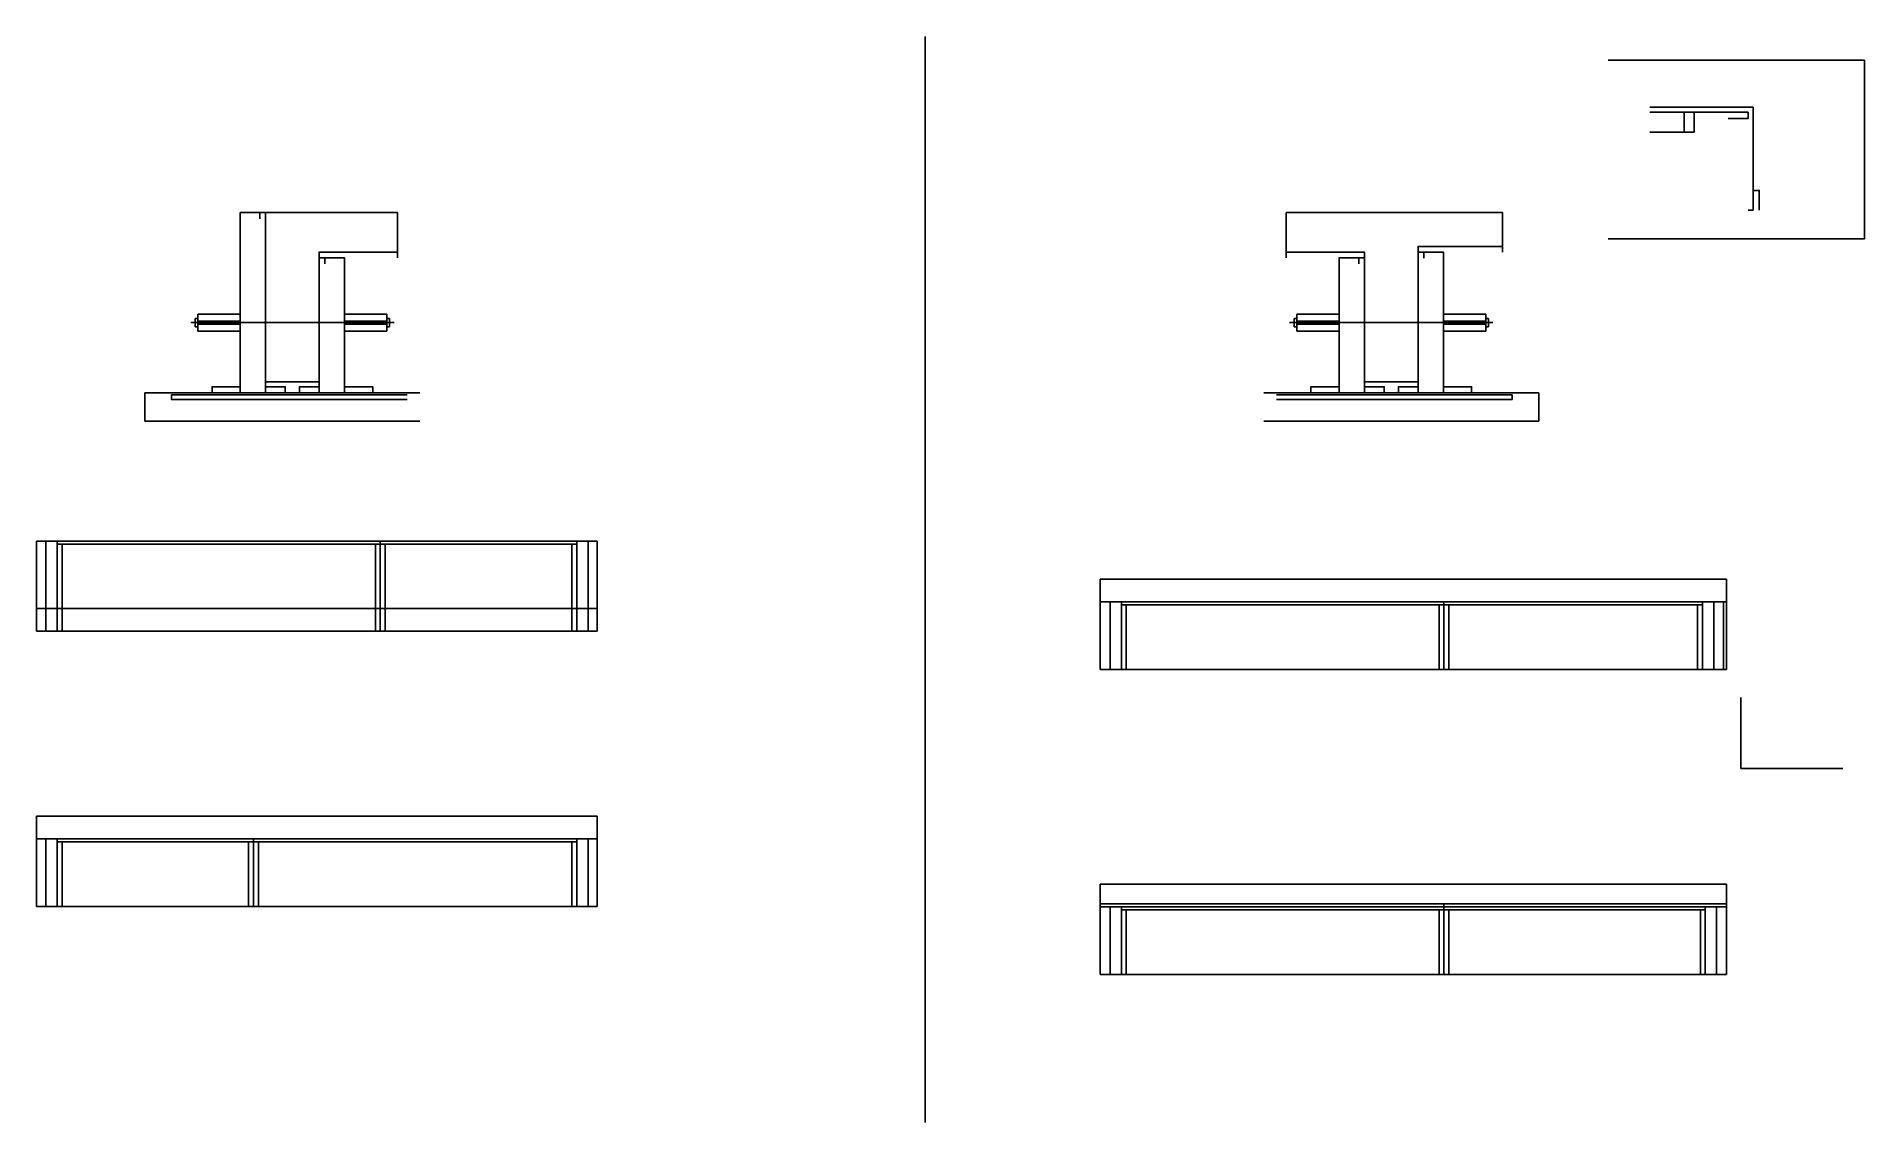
# Model space of a CAD drawing. Header units: metres. Extents: x 7606 to 8903, y 6204 to 6975.
import ezdxf

# ---------------------------------------------------------------- set-up
doc = ezdxf.new("R2010")
doc.units = ezdxf.units.M
for name, color, linetype in [('barrote', 7, 'Continuous'), ('CONCRETO', 7, 'Continuous'), ('COTA', 7, 'Continuous'), ('Cotas', 7, 'Continuous'), ('Madeira', 7, 'Continuous'), ('NOMENCLATURA', 7, 'Continuous'), ('Painéis', 7, 'Continuous'), ('SARR_2.2x7', 7, 'Continuous'), ('SARR_3.5x7', 7, 'Continuous'), ('SCO-___-LAJ', 7, 'Continuous'), ('TENSOR', 7, 'Continuous')]:
    doc.layers.add(name, color=color, linetype=linetype)

msp = doc.modelspace()

# ---------------------------------------------------------------- linework, layer by layer
at = {"color": 7, "lineweight": 25}
for p, q in [((7718.5, 6775), (7718.5, 6769)), ((7720.5, 6775), (7718.5, 6775)), ((7720.5, 6778), (7720.5, 6766)), ((7720.5, 6778), (7750.5, 6778)), ((7750.5, 6773), (7720.5, 6773)), ((7854.5, 6778), (7824.5, 6778)), ((7824.5, 6773), (7854.5, 6773)), ((7854.5, 6778), (7854.5, 6766)), ((7856.5, 6775), (7854.5, 6775)), ((7856.5, 6775), (7856.5, 6769)), ((8498.5, 6775), (8498.5, 6769)), ((8498.5, 6775), (8500.5, 6775)), ((8500.5, 6778), (8500.5, 6766)), ((8500.5, 6778), (8530.5, 6778)), ((8530.5, 6773), (8500.5, 6773)), ((8634.5, 6778), (8604.5, 6778)), ((8604.5, 6773), (8634.5, 6773)), ((8634.5, 6778), (8634.5, 6766)), ((8634.5, 6775), (8636.5, 6775)), ((8636.5, 6775), (8636.5, 6769)), ((7720.5, 6769), (7718.5, 6769)), ((7750.5, 6771), (7720.5, 6771)), ((7720.5, 6766), (7750.5, 6766)), ((7824.5, 6771), (7854.5, 6771)), ((7854.5, 6766), (7824.5, 6766)), ((7854.5, 6769), (7856.5, 6769)), ((8500.5, 6769), (8498.5, 6769)), ((8530.5, 6771), (8500.5, 6771)), ((8500.5, 6766), (8530.5, 6766)), ((8604.5, 6771), (8634.5, 6771)), ((8634.5, 6766), (8604.5, 6766)), ((8634.5, 6769), (8636.5, 6769))]:
    msp.add_line(p, q, dxfattribs=at)
at = {"layer": 'barrote', "color": 7, "lineweight": 25}
for points in [[(7878, 6702.1), (7682.8, 6702.1), (7682.8, 6722.1), (7878, 6722.1)], [(8477, 6702.1), (8672.2, 6702.1), (8672.2, 6722.1), (8477, 6722.1)]]:
    msp.add_lwpolyline(points, dxfattribs=at)
at = {"layer": 'CONCRETO', "color": 7, "lineweight": 25}
for points in [[(7862.1, 6822.1), (7862.1, 6850.1), (7768.5, 6850.1), (7768.5, 6822.1), (7768.5, 6822.1), (7768.5, 6730.1), (7806.5, 6730.1), (7806.5, 6822.1)], [(8492.9, 6822.1), (8492.9, 6850.1), (8646.5, 6850.1), (8646.5, 6826.1), (8586.5, 6826.1), (8586.5, 6730.1), (8548.5, 6730.1), (8548.5, 6822.1)]]:
    msp.add_lwpolyline(points, dxfattribs=at)
at = {"layer": 'COTA', "color": 7, "lineweight": 25}
for p, q in [((8236.7, 6975.1), (8236.7, 6204.3)), ((8360.9, 6589.9), (8805.4, 6589.9)), ((8360.9, 6573.9), (8360.9, 6589.9)), ((8805.4, 6573.9), (8805.4, 6589.9)), ((7605.9, 6405.7), (7605.9, 6421.7)), ((7605.9, 6421.7), (8003.9, 6421.7)), ((8003.9, 6421.7), (8003.9, 6405.7)), ((8360.9, 6373.4), (8805.4, 6373.4)), ((8360.9, 6359.4), (8360.9, 6373.4)), ((8805.4, 6359.4), (8805.4, 6373.4))]:
    msp.add_line(p, q, dxfattribs=at)
at = {"layer": 'Cotas', "color": 7, "lineweight": 25}
msp.add_lwpolyline([(8721.4, 6958.3), (8903.3, 6958.3), (8903.3, 6831.4), (8721.4, 6831.4)], dxfattribs=at)
at = {"layer": 'Madeira', "color": 7, "lineweight": 25}
for points in [[(8782.4, 6921.3), (8782.4, 6907.3), (8750.9, 6907.3)], [(8782.4, 6907.3), (8782.4, 6921.3), (8775.4, 6921.3), (8775.4, 6907.3)], [(8806.7, 6921.3), (8820.7, 6921.3), (8820.7, 6916.9), (8806.7, 6916.9)], [(8824.3, 6851.9), (8824.3, 6865.9), (8828.7, 6865.9), (8828.7, 6851.9)], [(7764.5, 6845.7), (7764.5, 6850.1), (7750.5, 6850.1), (7750.5, 6845.7)], [(7764.5, 6850.1), (7750.5, 6850.1), (7750.5, 6722.1), (7764.5, 6722.1)], [(7810.5, 6813.7), (7810.5, 6818.1), (7824.5, 6818.1), (7824.5, 6813.7)], [(7810.5, 6818.1), (7824.5, 6818.1), (7824.5, 6722.1), (7810.5, 6722.1)], [(8544.5, 6813.7), (8544.5, 6818.1), (8530.5, 6818.1), (8530.5, 6813.7)], [(8544.5, 6818.1), (8530.5, 6818.1), (8530.5, 6722.1), (8544.5, 6722.1)], [(8590.5, 6817.7), (8590.5, 6822.1), (8604.5, 6822.1), (8604.5, 6817.7)], [(8590.5, 6822.1), (8604.5, 6822.1), (8604.5, 6722.1), (8590.5, 6722.1)], [(7730.5, 6722.1), (7730.5, 6726.5), (7750.5, 6726.5), (7750.5, 6722.1)], [(7768.5, 6722.1), (7768.5, 6726.5), (7782.5, 6726.5), (7782.5, 6722.1)], [(7806.5, 6722.1), (7806.5, 6726.5), (7792.5, 6726.5), (7792.5, 6722.1)], [(7844.5, 6722.1), (7844.5, 6726.5), (7824.5, 6726.5), (7824.5, 6722.1)], [(8510.5, 6722.1), (8510.5, 6726.5), (8530.5, 6726.5), (8530.5, 6722.1)], [(8548.5, 6722.1), (8548.5, 6726.5), (8562.5, 6726.5), (8562.5, 6722.1)], [(8586.5, 6722.1), (8586.5, 6726.5), (8572.5, 6726.5), (8572.5, 6722.1)], [(8624.5, 6722.1), (8624.5, 6726.5), (8604.5, 6726.5), (8604.5, 6722.1)]]:
    msp.add_lwpolyline(points, dxfattribs=at)
at = {"layer": 'NOMENCLATURA', "color": 7, "lineweight": 25}
for p, q in [((8815.6, 6455.6), (8815.6, 6506)), ((8888, 6455.6), (8815.6, 6455.6))]:
    msp.add_line(p, q, dxfattribs=at)
at = {"layer": 'Painéis', "color": 7, "lineweight": 25}
for p, q in [((8820.7, 6924.9), (8750.9, 6924.9)), ((8820.7, 6921.3), (8750.9, 6921.3)), ((7605.9, 6617), (8003.9, 6617)), ((7605.9, 6569), (7605.9, 6617)), ((7849.9, 6553), (7849.9, 6617)), ((8003.9, 6569), (8003.9, 6617)), ((7605.9, 6569), (8003.9, 6569)), ((7605.9, 6553), (7605.9, 6569)), ((8003.9, 6569), (8003.9, 6553)), ((8360.9, 6573.9), (8805.4, 6573.9)), ((8360.9, 6525.9), (8360.9, 6573.9)), ((8604.9, 6525.9), (8604.9, 6573.9)), ((8803.4, 6525.9), (8803.4, 6573.9)), ((8805.4, 6525.9), (8805.4, 6573.9)), ((7605.9, 6553), (8003.9, 6553)), ((8360.9, 6525.9), (8805.4, 6525.9)), ((8003.9, 6405.7), (7605.9, 6405.7)), ((7605.9, 6357.7), (7605.9, 6405.7)), ((7759.9, 6357.7), (7759.9, 6405.7)), ((8003.9, 6357.7), (8003.9, 6405.7)), ((8003.9, 6357.7), (7605.9, 6357.7)), ((8360.9, 6357.4), (8805.4, 6357.4)), ((8360.9, 6309.4), (8360.9, 6357.4)), ((8604.9, 6309.4), (8604.9, 6357.4)), ((8805.4, 6309.4), (8805.4, 6357.4)), ((8360.9, 6309.4), (8805.4, 6309.4))]:
    msp.add_line(p, q, dxfattribs=at)
for points in [[(8820.7, 6924.9), (8824.3, 6924.9), (8824.3, 6851.9), (8820.7, 6851.9)], [(7764.5, 6850.1), (7768.5, 6850.1), (7768.5, 6722.1), (7764.5, 6722.1)], [(8646.5, 6822.1), (8646.5, 6826.1), (8586.5, 6826.1), (8586.5, 6822.1)], [(7806.5, 6818.1), (7806.5, 6822.1), (7862.1, 6822.1), (7862.1, 6818.1)], [(7810.5, 6818.1), (7806.5, 6818.1), (7806.5, 6722.1), (7810.5, 6722.1)], [(8548.5, 6818.1), (8548.5, 6822.1), (8492.9, 6822.1), (8492.9, 6818.1)], [(8544.5, 6818.1), (8548.5, 6818.1), (8548.5, 6722.1), (8544.5, 6722.1)], [(8590.5, 6822.1), (8586.5, 6822.1), (8586.5, 6722.1), (8590.5, 6722.1)], [(7768.5, 6726.5), (7768.5, 6730.1), (7806.5, 6730.1), (7806.5, 6726.5)], [(8586.5, 6726.5), (8586.5, 6730.1), (8548.5, 6730.1), (8548.5, 6726.5)]]:
    msp.add_lwpolyline(points, dxfattribs=at)
at = {"layer": 'SARR_2.2x7', "color": 7, "lineweight": 25}
for p, q in [((7612.5, 6569), (7612.5, 6617)), ((7997.4, 6569), (7997.4, 6617)), ((7620.5, 6614.8), (7849.9, 6614.8)), ((7849.9, 6614.8), (7989.4, 6614.8)), ((7612.5, 6569), (7612.5, 6553)), ((7997.4, 6569), (7997.4, 6553)), ((8367.9, 6525.9), (8367.9, 6573.9)), ((8375.9, 6571.7), (8604.9, 6571.7)), ((8604.9, 6571.7), (8788.4, 6571.7)), ((8796.4, 6525.9), (8796.4, 6573.9)), ((7612.5, 6357.7), (7612.5, 6405.7)), ((7759.9, 6403.5), (7620.5, 6403.5)), ((7989.4, 6403.5), (7759.9, 6403.5)), ((7997.4, 6357.7), (7997.4, 6405.7)), ((8360.9, 6359.4), (8604.9, 6359.4)), ((8360.9, 6357.4), (8360.9, 6359.4)), ((8367.9, 6309.4), (8367.9, 6357.4)), ((8604.9, 6359.4), (8805.4, 6359.4)), ((8604.9, 6357.4), (8604.9, 6359.4)), ((8798.4, 6309.4), (8798.4, 6357.4)), ((8805.4, 6357.4), (8805.4, 6359.4)), ((8375.9, 6355.2), (8604.9, 6355.2)), ((8604.9, 6355.2), (8790.4, 6355.2))]:
    msp.add_line(p, q, dxfattribs=at)
at = {"layer": 'SARR_3.5x7', "color": 7, "lineweight": 25}
for p, q in [((7620.5, 6617), (7620.5, 6553)), ((7989.4, 6617), (7989.4, 6553)), ((7624, 6614.8), (7624, 6553)), ((7846.4, 6614.8), (7846.4, 6553)), ((7849.9, 6614.8), (7849.9, 6553)), ((7853.4, 6614.8), (7853.4, 6553)), ((7985.9, 6614.8), (7985.9, 6553)), ((7846.4, 6569), (7849.9, 6569)), ((7849.9, 6569), (7853.4, 6569)), ((8375.9, 6573.9), (8375.9, 6525.9)), ((8379.4, 6571.7), (8379.4, 6525.9)), ((8601.4, 6571.7), (8601.4, 6525.9)), ((8604.9, 6571.7), (8604.9, 6525.9)), ((8608.4, 6571.7), (8608.4, 6525.9)), ((8784.9, 6571.7), (8784.9, 6525.9)), ((8788.4, 6573.9), (8788.4, 6525.9)), ((8375.9, 6525.9), (8379.4, 6525.9)), ((8601.4, 6525.9), (8604.9, 6525.9)), ((8604.9, 6525.9), (8608.4, 6525.9)), ((8784.9, 6525.9), (8788.4, 6525.9)), ((7620.5, 6405.7), (7620.5, 6357.7)), ((7624, 6403.5), (7624, 6357.7)), ((7756.4, 6403.5), (7756.4, 6357.7)), ((7759.9, 6403.5), (7759.9, 6357.7)), ((7763.4, 6403.5), (7763.4, 6357.7)), ((7985.9, 6403.5), (7985.9, 6357.7)), ((7989.4, 6405.7), (7989.4, 6357.7)), ((7759.9, 6357.7), (7756.4, 6357.7)), ((7763.4, 6357.7), (7759.9, 6357.7)), ((8375.9, 6357.4), (8375.9, 6309.4)), ((8790.4, 6357.4), (8790.4, 6309.4)), ((8379.4, 6355.2), (8379.4, 6309.4)), ((8601.4, 6355.2), (8601.4, 6309.4)), ((8604.9, 6355.2), (8604.9, 6309.4)), ((8608.4, 6355.2), (8608.4, 6309.4)), ((8786.9, 6355.2), (8786.9, 6309.4)), ((8375.9, 6309.4), (8379.4, 6309.4)), ((8601.4, 6309.4), (8604.9, 6309.4)), ((8604.9, 6309.4), (8608.4, 6309.4)), ((8786.9, 6309.4), (8790.4, 6309.4))]:
    msp.add_line(p, q, dxfattribs=at)
at = {"layer": 'SCO-___-LAJ', "color": 7, "lineweight": 25}
for points in [[(7869, 6720.7), (7701.7, 6720.7), (7701.7, 6717.5), (7869, 6717.5)], [(8486, 6720.7), (8653.3, 6720.7), (8653.3, 6717.5), (8486, 6717.5)]]:
    msp.add_lwpolyline(points, dxfattribs=at)
at = {"layer": 'TENSOR', "color": 7, "lineweight": 25}
for p, q in [((7715.5, 6772), (7859.8, 6772)), ((8639.5, 6772), (8495.2, 6772))]:
    msp.add_line(p, q, dxfattribs=at)

doc.saveas('drawing.dxf')
